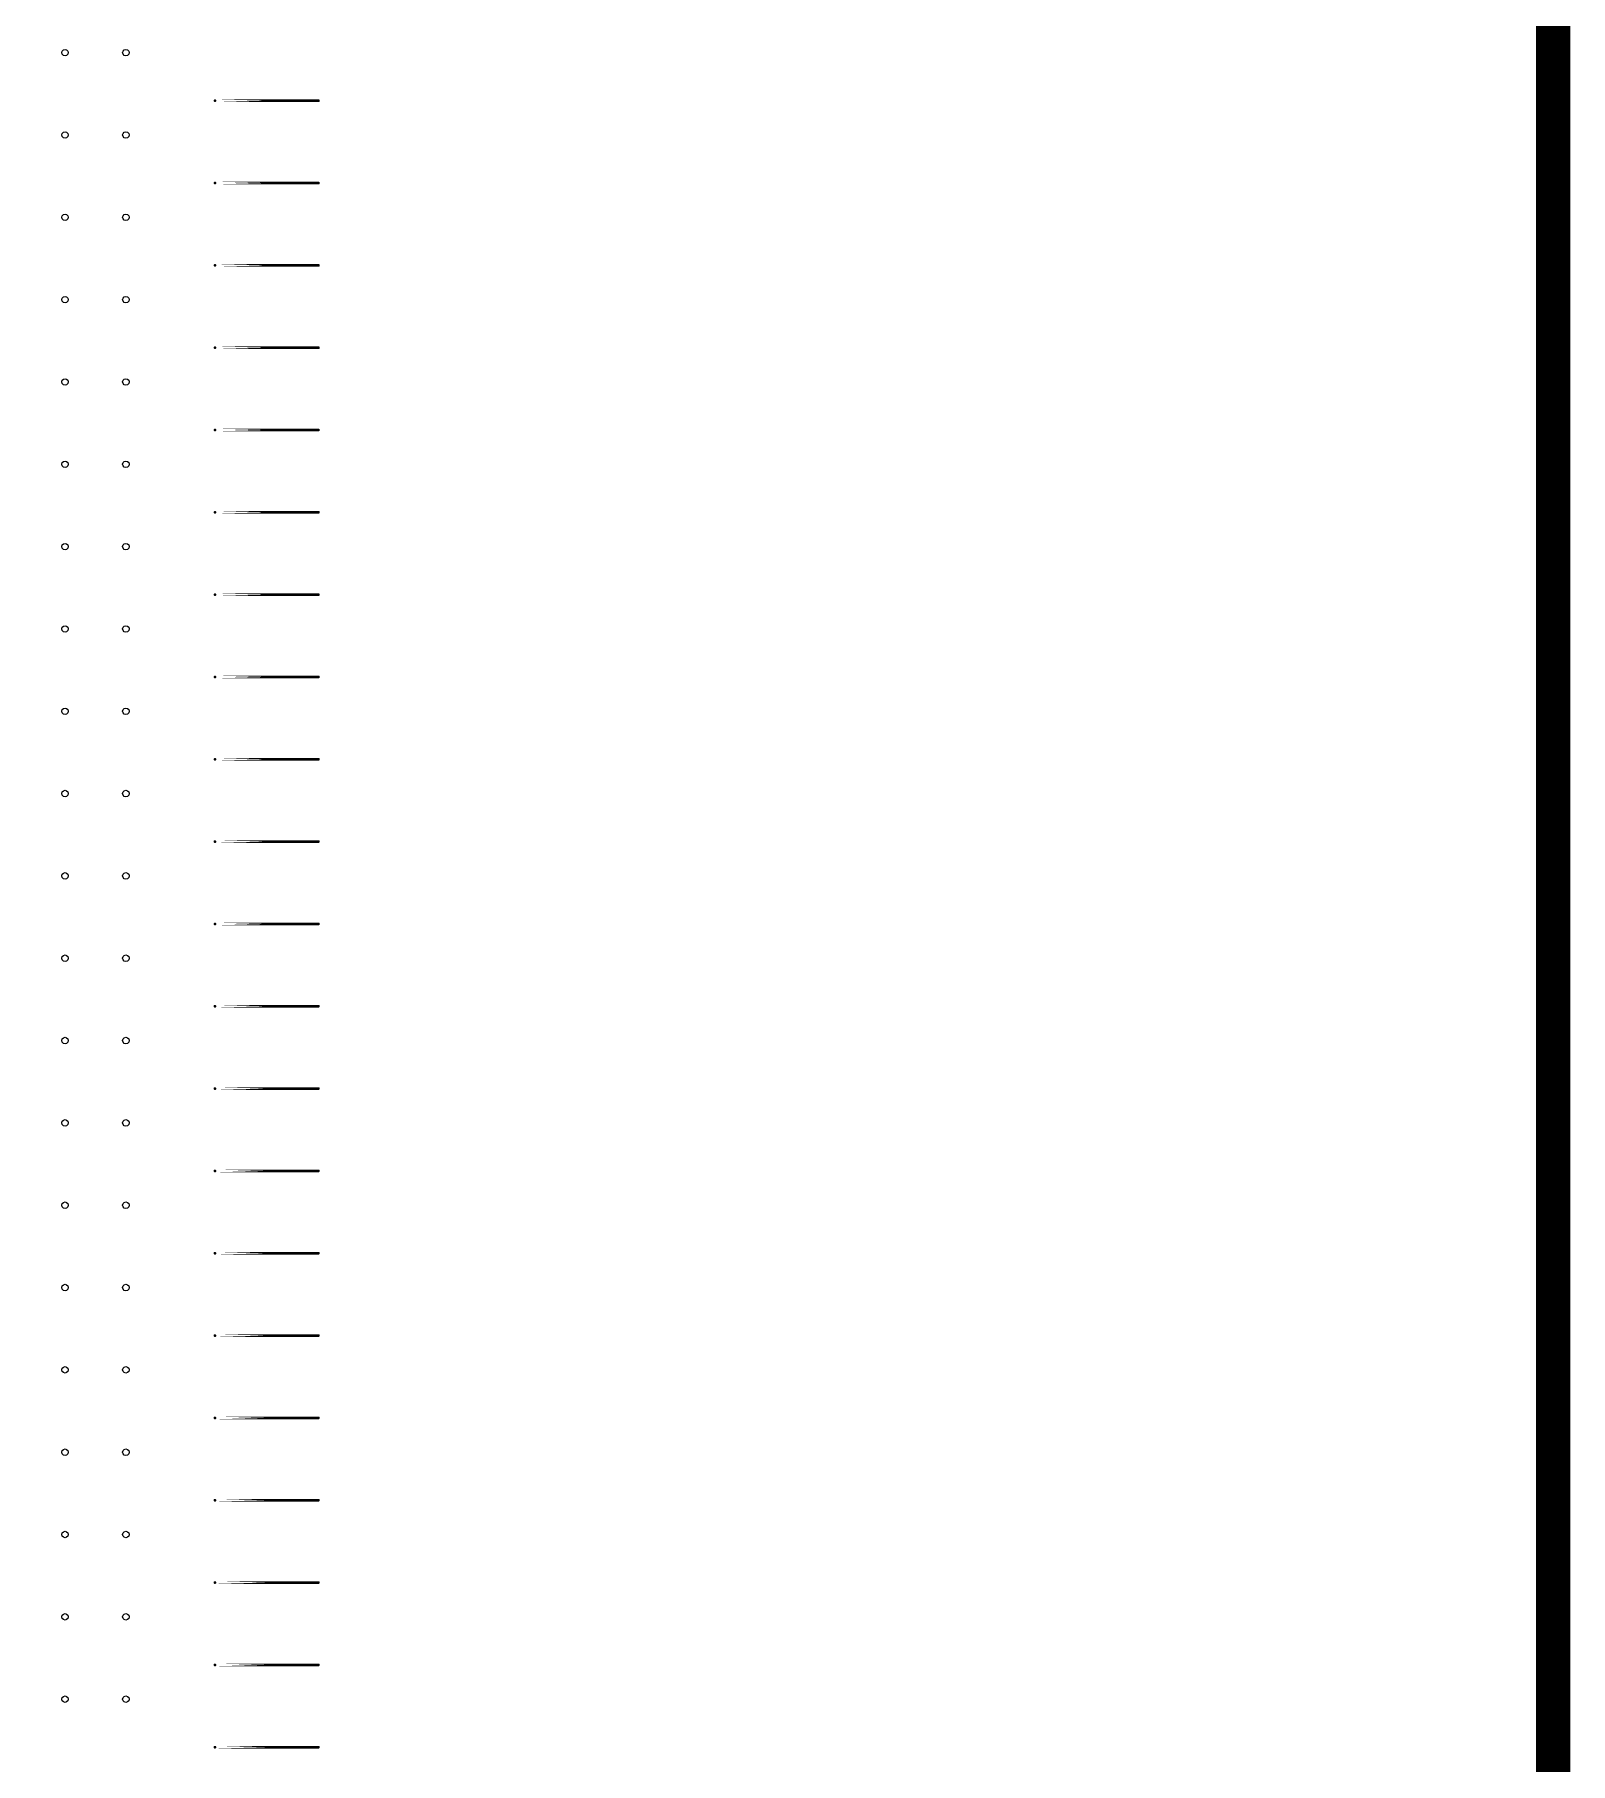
# Model space of a CAD drawing. Extents: x 11 to 212, y 11 to 212.
# Drawn here: x 167.2 to 211.7, y 60.6 to 110.7 of the extents above; entities that cross this region are included whole.
import ezdxf

# ---------------------------------------------------------------- set-up
doc = ezdxf.new("R2010")
doc.units = 0
doc.layers.get('0').update_dxf_attribs({"linetype": 'continuous'})
doc.layers.add('H1', color=7, linetype='continuous')

# ---------------------------------------------------------------- blocks, each defined once
blk = doc.blocks.new('cutlineendpoint')
at = {"const_width": 0.04}
blk.add_lwpolyline([(-0.02, 0, 1), (0.02, 0, 1)], format="xyb", close=True, dxfattribs=at)

msp = doc.modelspace()

# ---------------------------------------------------------------- linework, layer by layer
at = {"layer": 'H1'}
for points, const_width in [([(11.2, 211.2), (211.2, 211.2), (211.2, 11.2), (11.2, 11.2)], 1), ([(172.4, 108.812), (175.4, 108.812)], 0.08), ([(172.4, 106.424), (175.4, 106.424)], 0.08), ([(172.4, 104.035), (175.4, 104.035)], 0.08), ([(172.4, 101.647), (175.4, 101.647)], 0.08), ([(172.4, 99.259), (175.4, 99.259)], 0.08), ([(172.4, 96.871), (175.4, 96.871)], 0.08), ([(172.4, 94.482), (175.4, 94.482)], 0.08), ([(172.4, 92.094), (175.4, 92.094)], 0.08), ([(172.4, 89.706), (175.4, 89.706)], 0.08), ([(172.4, 87.318), (175.4, 87.318)], 0.08), ([(172.4, 84.929), (175.4, 84.929)], 0.08), ([(172.4, 82.541), (175.4, 82.541)], 0.08), ([(172.4, 80.153), (175.4, 80.153)], 0.08), ([(172.4, 77.765), (175.4, 77.765)], 0.08), ([(172.4, 75.376), (175.4, 75.376)], 0.08), ([(172.4, 72.988), (175.4, 72.988)], 0.08), ([(172.4, 70.6), (175.4, 70.6)], 0.08), ([(172.4, 68.212), (175.4, 68.212)], 0.08), ([(172.4, 65.824), (175.4, 65.824)], 0.08), ([(172.4, 63.435), (175.4, 63.435)], 0.08), ([(172.4, 61.047), (175.4, 61.047)], 0.08)]:
    msp.add_lwpolyline(points, close=True, dxfattribs=dict(at, const_width=const_width))
for points in [[(168.147, 110.206), (168.134, 110.159), (168.1, 110.124), (168.053, 110.112), (168.006, 110.124), (167.971, 110.159), (167.959, 110.206), (167.971, 110.253), (168.006, 110.287), (168.053, 110.3), (168.1, 110.287), (168.134, 110.253)], [(169.912, 110.206), (169.899, 110.159), (169.865, 110.124), (169.818, 110.112), (169.771, 110.124), (169.736, 110.159), (169.724, 110.206), (169.736, 110.253), (169.771, 110.287), (169.818, 110.3), (169.865, 110.287), (169.899, 110.253)], [(168.147, 107.818), (168.134, 107.771), (168.1, 107.736), (168.053, 107.724), (168.006, 107.736), (167.971, 107.771), (167.959, 107.818), (167.971, 107.865), (168.006, 107.899), (168.053, 107.912), (168.1, 107.899), (168.134, 107.865)], [(169.912, 107.818), (169.899, 107.771), (169.865, 107.736), (169.818, 107.724), (169.771, 107.736), (169.736, 107.771), (169.724, 107.818), (169.736, 107.865), (169.771, 107.899), (169.818, 107.912), (169.865, 107.899), (169.899, 107.865)], [(168.147, 105.429), (168.134, 105.382), (168.1, 105.348), (168.053, 105.335), (168.006, 105.348), (167.971, 105.382), (167.959, 105.429), (167.971, 105.476), (168.006, 105.511), (168.053, 105.524), (168.1, 105.511), (168.134, 105.476)], [(169.912, 105.429), (169.899, 105.382), (169.865, 105.348), (169.818, 105.335), (169.771, 105.348), (169.736, 105.382), (169.724, 105.429), (169.736, 105.476), (169.771, 105.511), (169.818, 105.524), (169.865, 105.511), (169.899, 105.476)], [(168.147, 103.041), (168.134, 102.994), (168.1, 102.96), (168.053, 102.947), (168.006, 102.96), (167.971, 102.994), (167.959, 103.041), (167.971, 103.088), (168.006, 103.123), (168.053, 103.135), (168.1, 103.123), (168.134, 103.088)], [(169.912, 103.041), (169.899, 102.994), (169.865, 102.96), (169.818, 102.947), (169.771, 102.96), (169.736, 102.994), (169.724, 103.041), (169.736, 103.088), (169.771, 103.123), (169.818, 103.135), (169.865, 103.123), (169.899, 103.088)], [(168.147, 100.653), (168.134, 100.606), (168.1, 100.571), (168.053, 100.559), (168.006, 100.571), (167.971, 100.606), (167.959, 100.653), (167.971, 100.7), (168.006, 100.734), (168.053, 100.747), (168.1, 100.734), (168.134, 100.7)], [(169.912, 100.653), (169.899, 100.606), (169.865, 100.571), (169.818, 100.559), (169.771, 100.571), (169.736, 100.606), (169.724, 100.653), (169.736, 100.7), (169.771, 100.734), (169.818, 100.747), (169.865, 100.734), (169.899, 100.7)], [(168.147, 98.265), (168.134, 98.218), (168.1, 98.183), (168.053, 98.171), (168.006, 98.183), (167.971, 98.218), (167.959, 98.265), (167.971, 98.312), (168.006, 98.346), (168.053, 98.359), (168.1, 98.346), (168.134, 98.312)], [(169.912, 98.265), (169.899, 98.218), (169.865, 98.183), (169.818, 98.171), (169.771, 98.183), (169.736, 98.218), (169.724, 98.265), (169.736, 98.312), (169.771, 98.346), (169.818, 98.359), (169.865, 98.346), (169.899, 98.312)], [(168.147, 95.876), (168.134, 95.829), (168.1, 95.795), (168.053, 95.782), (168.006, 95.795), (167.971, 95.829), (167.959, 95.876), (167.971, 95.924), (168.006, 95.958), (168.053, 95.971), (168.1, 95.958), (168.134, 95.924)], [(169.912, 95.876), (169.899, 95.829), (169.865, 95.795), (169.818, 95.782), (169.771, 95.795), (169.736, 95.829), (169.724, 95.876), (169.736, 95.924), (169.771, 95.958), (169.818, 95.971), (169.865, 95.958), (169.899, 95.924)], [(168.147, 93.488), (168.134, 93.441), (168.1, 93.407), (168.053, 93.394), (168.006, 93.407), (167.971, 93.441), (167.959, 93.488), (167.971, 93.535), (168.006, 93.57), (168.053, 93.582), (168.1, 93.57), (168.134, 93.535)], [(169.912, 93.488), (169.899, 93.441), (169.865, 93.407), (169.818, 93.394), (169.771, 93.407), (169.736, 93.441), (169.724, 93.488), (169.736, 93.535), (169.771, 93.57), (169.818, 93.582), (169.865, 93.57), (169.899, 93.535)], [(168.147, 91.1), (168.134, 91.053), (168.1, 91.018), (168.053, 91.006), (168.006, 91.018), (167.971, 91.053), (167.959, 91.1), (167.971, 91.147), (168.006, 91.182), (168.053, 91.194), (168.1, 91.182), (168.134, 91.147)], [(169.912, 91.1), (169.899, 91.053), (169.865, 91.018), (169.818, 91.006), (169.771, 91.018), (169.736, 91.053), (169.724, 91.1), (169.736, 91.147), (169.771, 91.182), (169.818, 91.194), (169.865, 91.182), (169.899, 91.147)], [(168.147, 88.712), (168.134, 88.665), (168.1, 88.63), (168.053, 88.618), (168.006, 88.63), (167.971, 88.665), (167.959, 88.712), (167.971, 88.759), (168.006, 88.793), (168.053, 88.806), (168.1, 88.793), (168.134, 88.759)], [(169.912, 88.712), (169.899, 88.665), (169.865, 88.63), (169.818, 88.618), (169.771, 88.63), (169.736, 88.665), (169.724, 88.712), (169.736, 88.759), (169.771, 88.793), (169.818, 88.806), (169.865, 88.793), (169.899, 88.759)], [(168.147, 86.324), (168.134, 86.276), (168.1, 86.242), (168.053, 86.229), (168.006, 86.242), (167.971, 86.276), (167.959, 86.324), (167.971, 86.371), (168.006, 86.405), (168.053, 86.418), (168.1, 86.405), (168.134, 86.371)], [(169.912, 86.324), (169.899, 86.276), (169.865, 86.242), (169.818, 86.229), (169.771, 86.242), (169.736, 86.276), (169.724, 86.324), (169.736, 86.371), (169.771, 86.405), (169.818, 86.418), (169.865, 86.405), (169.899, 86.371)], [(168.147, 83.935), (168.134, 83.888), (168.1, 83.854), (168.053, 83.841), (168.006, 83.854), (167.971, 83.888), (167.959, 83.935), (167.971, 83.982), (168.006, 84.017), (168.053, 84.029), (168.1, 84.017), (168.134, 83.982)], [(169.912, 83.935), (169.899, 83.888), (169.865, 83.854), (169.818, 83.841), (169.771, 83.854), (169.736, 83.888), (169.724, 83.935), (169.736, 83.982), (169.771, 84.017), (169.818, 84.029), (169.865, 84.017), (169.899, 83.982)], [(168.147, 81.547), (168.134, 81.5), (168.1, 81.466), (168.053, 81.453), (168.006, 81.466), (167.971, 81.5), (167.959, 81.547), (167.971, 81.594), (168.006, 81.629), (168.053, 81.641), (168.1, 81.629), (168.134, 81.594)], [(169.912, 81.547), (169.899, 81.5), (169.865, 81.466), (169.818, 81.453), (169.771, 81.466), (169.736, 81.5), (169.724, 81.547), (169.736, 81.594), (169.771, 81.629), (169.818, 81.641), (169.865, 81.629), (169.899, 81.594)], [(168.147, 79.159), (168.134, 79.112), (168.1, 79.077), (168.053, 79.065), (168.006, 79.077), (167.971, 79.112), (167.959, 79.159), (167.971, 79.206), (168.006, 79.24), (168.053, 79.253), (168.1, 79.24), (168.134, 79.206)], [(169.912, 79.159), (169.899, 79.112), (169.865, 79.077), (169.818, 79.065), (169.771, 79.077), (169.736, 79.112), (169.724, 79.159), (169.736, 79.206), (169.771, 79.24), (169.818, 79.253), (169.865, 79.24), (169.899, 79.206)], [(168.147, 76.771), (168.134, 76.724), (168.1, 76.689), (168.053, 76.676), (168.006, 76.689), (167.971, 76.724), (167.959, 76.771), (167.971, 76.818), (168.006, 76.852), (168.053, 76.865), (168.1, 76.852), (168.134, 76.818)], [(169.912, 76.771), (169.899, 76.724), (169.865, 76.689), (169.818, 76.676), (169.771, 76.689), (169.736, 76.724), (169.724, 76.771), (169.736, 76.818), (169.771, 76.852), (169.818, 76.865), (169.865, 76.852), (169.899, 76.818)], [(168.147, 74.382), (168.134, 74.335), (168.1, 74.301), (168.053, 74.288), (168.006, 74.301), (167.971, 74.335), (167.959, 74.382), (167.971, 74.429), (168.006, 74.464), (168.053, 74.476), (168.1, 74.464), (168.134, 74.429)], [(169.912, 74.382), (169.899, 74.335), (169.865, 74.301), (169.818, 74.288), (169.771, 74.301), (169.736, 74.335), (169.724, 74.382), (169.736, 74.429), (169.771, 74.464), (169.818, 74.476), (169.865, 74.464), (169.899, 74.429)], [(168.147, 71.994), (168.134, 71.947), (168.1, 71.913), (168.053, 71.9), (168.006, 71.913), (167.971, 71.947), (167.959, 71.994), (167.971, 72.041), (168.006, 72.076), (168.053, 72.088), (168.1, 72.076), (168.134, 72.041)], [(169.912, 71.994), (169.899, 71.947), (169.865, 71.913), (169.818, 71.9), (169.771, 71.913), (169.736, 71.947), (169.724, 71.994), (169.736, 72.041), (169.771, 72.076), (169.818, 72.088), (169.865, 72.076), (169.899, 72.041)], [(168.147, 69.606), (168.134, 69.559), (168.1, 69.524), (168.053, 69.512), (168.006, 69.524), (167.971, 69.559), (167.959, 69.606), (167.971, 69.653), (168.006, 69.687), (168.053, 69.7), (168.1, 69.687), (168.134, 69.653)], [(169.912, 69.606), (169.899, 69.559), (169.865, 69.524), (169.818, 69.512), (169.771, 69.524), (169.736, 69.559), (169.724, 69.606), (169.736, 69.653), (169.771, 69.687), (169.818, 69.7), (169.865, 69.687), (169.899, 69.653)], [(168.147, 67.218), (168.134, 67.171), (168.1, 67.136), (168.053, 67.124), (168.006, 67.136), (167.971, 67.171), (167.959, 67.218), (167.971, 67.265), (168.006, 67.299), (168.053, 67.312), (168.1, 67.299), (168.134, 67.265)], [(169.912, 67.218), (169.899, 67.171), (169.865, 67.136), (169.818, 67.124), (169.771, 67.136), (169.736, 67.171), (169.724, 67.218), (169.736, 67.265), (169.771, 67.299), (169.818, 67.312), (169.865, 67.299), (169.899, 67.265)], [(168.147, 64.829), (168.134, 64.782), (168.1, 64.748), (168.053, 64.735), (168.006, 64.748), (167.971, 64.782), (167.959, 64.829), (167.971, 64.876), (168.006, 64.911), (168.053, 64.924), (168.1, 64.911), (168.134, 64.876)], [(169.912, 64.829), (169.899, 64.782), (169.865, 64.748), (169.818, 64.735), (169.771, 64.748), (169.736, 64.782), (169.724, 64.829), (169.736, 64.876), (169.771, 64.911), (169.818, 64.924), (169.865, 64.911), (169.899, 64.876)], [(168.147, 62.441), (168.134, 62.394), (168.1, 62.36), (168.053, 62.347), (168.006, 62.36), (167.971, 62.394), (167.959, 62.441), (167.971, 62.488), (168.006, 62.523), (168.053, 62.535), (168.1, 62.523), (168.134, 62.488)], [(169.912, 62.441), (169.899, 62.394), (169.865, 62.36), (169.818, 62.347), (169.771, 62.36), (169.736, 62.394), (169.724, 62.441), (169.736, 62.488), (169.771, 62.523), (169.818, 62.535), (169.865, 62.523), (169.899, 62.488)]]:
    msp.add_lwpolyline(points, close=True, dxfattribs=at)

# ---------------------------------------------------------------- block references
for p in [(172.4, 108.812), (175.4, 108.812), (172.4, 106.424), (175.4, 106.424), (172.4, 104.035), (175.4, 104.035), (172.4, 101.647), (175.4, 101.647), (172.4, 99.259), (175.4, 99.259), (172.4, 96.871), (175.4, 96.871), (172.4, 94.482), (175.4, 94.482), (172.4, 92.094), (175.4, 92.094), (172.4, 89.706), (175.4, 89.706), (172.4, 87.318), (175.4, 87.318), (172.4, 84.929), (175.4, 84.929), (172.4, 82.541), (175.4, 82.541), (172.4, 80.153), (175.4, 80.153), (172.4, 77.765), (175.4, 77.765), (172.4, 75.376), (175.4, 75.376), (172.4, 72.988), (175.4, 72.988), (172.4, 70.6), (175.4, 70.6), (172.4, 68.212), (175.4, 68.212), (172.4, 65.824), (175.4, 65.824), (172.4, 63.435), (175.4, 63.435), (172.4, 61.047), (175.4, 61.047)]:
    msp.add_blockref('cutlineendpoint', p, dxfattribs=at)

doc.saveas('drawing.dxf')
